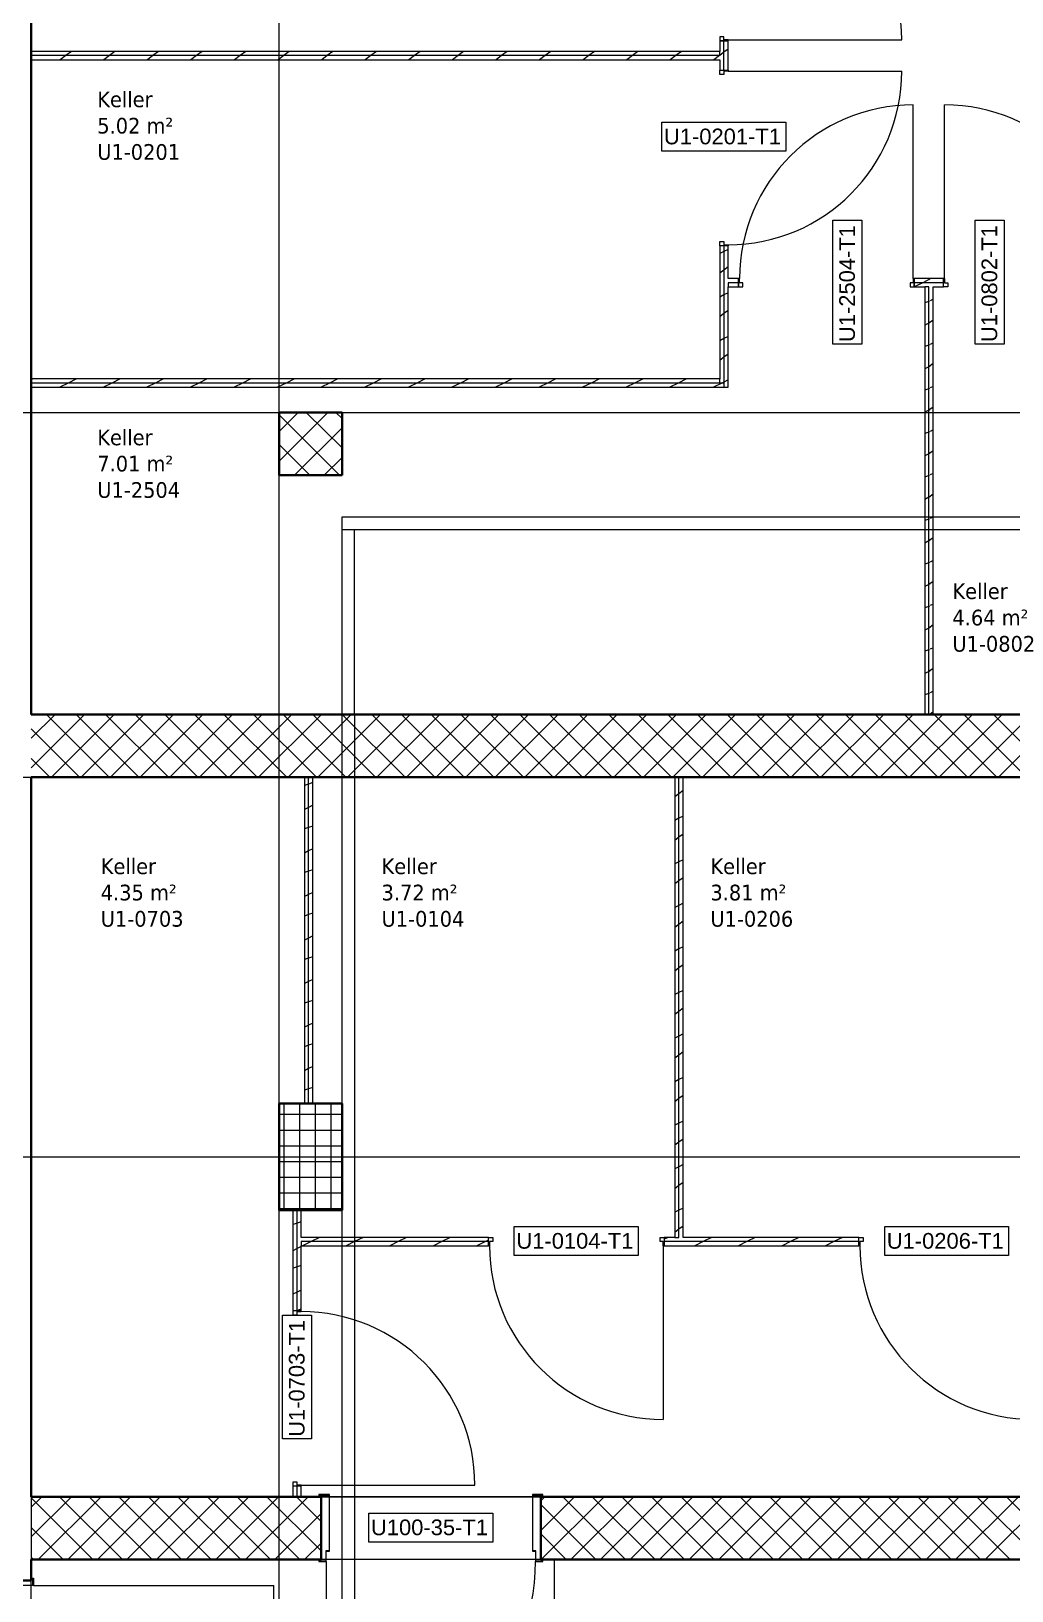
# Model space of a CAD drawing. Extents: x -882 to 937, y -179 to 966.
# Drawn here: x 117.1 to 210.8, y 621.8 to 771 of the extents above; entities that cross this region are included whole.
import ezdxf
from ezdxf.lldxf.tags import DXFTag

# ---------------------------------------------------------------- set-up
doc = ezdxf.new("R2010")
doc.units = 0
doc.layers.get('0').update_dxf_attribs({"lineweight": 13})
for name, color, linetype, lineweight in [('A-AREA-____-IDEN', 7, 'Continuous', 5), ('A-DOOR-____-IDEN', 7, 'Continuous', 5), ('A-DOOR-____-OTLN', 7, 'Continuous', 9), ('A-DOOR-FRAM-MCUT', 7, 'Continuous', 9), ('A-DOOR-OPNG-OTLN', 7, 'Continuous', 9), ('A-FLOR-____-OTLN', 7, 'Continuous', 9), ('A-FLOR-____-OVHD', 7, 'Strichpunkt - Fein', 9), ('A-WALL-____-MCUT', 7, 'Continuous', 35), ('A-WALL-____-PATT', 7, 'Continuous', 35), ('A-WALL-FNSH-MCUT', 7, 'Continuous', 35), ('S-COLS-____-MCUT', 7, 'Continuous', 35), ('S-COLS-____-OTLN', 7, 'Continuous', 9), ('S-GRID-____-OTLN', 7, 'Continuous', 5)]:
    doc.layers.add(name, color=color, linetype=linetype, lineweight=lineweight)
doc.styles.get("Standard").update_dxf_attribs({"font": 'arial.ttf'})
tags = doc.linetypes.add('_Rasterlinie_', pattern=[0.375, 0.2, -0.05, 0.075, -0.05]).pattern_tags.tags
tags[10:11] = [DXFTag(74, 4), DXFTag(75, 0), DXFTag(340, '0'), DXFTag(46, 1.0), DXFTag(50, 0.0), DXFTag(44, 0.0), DXFTag(45, 0.0)]
tags[8:9] = [DXFTag(74, 4), DXFTag(75, 0), DXFTag(340, '0'), DXFTag(46, 1.0), DXFTag(50, 0.0), DXFTag(44, 0.0), DXFTag(45, 0.0)]
tags[6:7] = [DXFTag(74, 4), DXFTag(75, 0), DXFTag(340, '0'), DXFTag(46, 1.0), DXFTag(50, 0.0), DXFTag(44, 0.0), DXFTag(45, 0.0)]
tags[4:5] = [DXFTag(74, 4), DXFTag(75, 0), DXFTag(340, '0'), DXFTag(46, 1.0), DXFTag(50, 0.0), DXFTag(44, 0.0), DXFTag(45, 0.0)]
tags = doc.linetypes.add('Grundrissdarstellung Sturz', pattern=[0.25, 0.15, -0.05, 0, -0.05]).pattern_tags.tags
tags[10:11] = [DXFTag(74, 4), DXFTag(75, 0), DXFTag(340, '0'), DXFTag(46, 1.0), DXFTag(50, 0.0), DXFTag(44, 0.0), DXFTag(45, 0.0)]
tags[8:9] = [DXFTag(74, 4), DXFTag(75, 0), DXFTag(340, '0'), DXFTag(46, 1.0), DXFTag(50, 0.0), DXFTag(44, 0.0), DXFTag(45, 0.0)]
tags[6:7] = [DXFTag(74, 4), DXFTag(75, 0), DXFTag(340, '0'), DXFTag(46, 1.0), DXFTag(50, 0.0), DXFTag(44, 0.0), DXFTag(45, 0.0)]
tags[4:5] = [DXFTag(74, 4), DXFTag(75, 0), DXFTag(340, '0'), DXFTag(46, 1.0), DXFTag(50, 0.0), DXFTag(44, 0.0), DXFTag(45, 0.0)]
tags = doc.linetypes.add('Strichpunkt - Fein', pattern=[0.2, 0.1, -0.05, 0, -0.05]).pattern_tags.tags
tags[10:11] = [DXFTag(74, 4), DXFTag(75, 0), DXFTag(340, '0'), DXFTag(46, 1.0), DXFTag(50, 0.0), DXFTag(44, 0.0), DXFTag(45, 0.0)]
tags[8:9] = [DXFTag(74, 4), DXFTag(75, 0), DXFTag(340, '0'), DXFTag(46, 1.0), DXFTag(50, 0.0), DXFTag(44, 0.0), DXFTag(45, 0.0)]
tags[6:7] = [DXFTag(74, 4), DXFTag(75, 0), DXFTag(340, '0'), DXFTag(46, 1.0), DXFTag(50, 0.0), DXFTag(44, 0.0), DXFTag(45, 0.0)]
tags[4:5] = [DXFTag(74, 4), DXFTag(75, 0), DXFTag(340, '0'), DXFTag(46, 1.0), DXFTag(50, 0.0), DXFTag(44, 0.0), DXFTag(45, 0.0)]

# ---------------------------------------------------------------- blocks, each defined once
blk = doc.blocks.new('Referenz-A0UJ2GK4XE', base_point=(-896.79, -159.76))
at = {"layer": 'A-DOOR-____-IDEN', "color": 0, "linetype": 'Continuous', "ltscale": 0.13}
for p, q in [((177.35, 762.26), (189.19, 762.26)), ((177.35, 759.48), (177.35, 762.26)), ((189.19, 762.26), (189.19, 759.48)), ((189.19, 759.48), (177.35, 759.48)), ((193.68, 741.03), (193.68, 752.87)), ((193.68, 752.87), (196.46, 752.87)), ((196.46, 752.87), (196.46, 741.03)), ((207.28, 741.03), (207.28, 752.87)), ((207.28, 752.87), (210.06, 752.87)), ((210.06, 752.87), (210.06, 741.03)), ((196.46, 741.03), (193.68, 741.03)), ((210.06, 741.03), (207.28, 741.03)), ((163.25, 656.64), (175.09, 656.64)), ((163.25, 653.86), (163.25, 656.64)), ((175.09, 656.64), (175.09, 653.86)), ((198.65, 656.64), (210.49, 656.64)), ((198.65, 653.86), (198.65, 656.64)), ((210.49, 656.64), (210.49, 653.86)), ((175.09, 653.86), (163.25, 653.86)), ((210.49, 653.86), (198.65, 653.86)), ((141.08, 636.33), (141.08, 648.17)), ((141.08, 648.17), (143.86, 648.17)), ((143.86, 648.17), (143.86, 636.33)), ((143.86, 636.33), (141.08, 636.33)), ((149.35, 629.24), (161.19, 629.24)), ((149.35, 626.46), (149.35, 629.24)), ((161.19, 629.24), (161.19, 626.46)), ((161.19, 626.46), (149.35, 626.46))]:
    blk.add_line(p, q, dxfattribs=at)
at = {"layer": 'A-DOOR-____-OTLN', "color": 0, "linetype": 'Grundrissdarstellung Sturz', "ltscale": 0.13}
for p, q in [((165.78, 630.8), (144.78, 630.8)), ((165.78, 624.8), (144.78, 624.8)), ((117.08, 598.8), (117.08, 622.8))]:
    blk.add_line(p, q, dxfattribs=at)
at = {"layer": 'A-DOOR-FRAM-MCUT', "color": 0, "linetype": 'Continuous', "ltscale": 0.13}
for p, q in [((183.28, 770.43), (182.88, 770.43)), ((182.88, 770.43), (182.88, 770.03)), ((182.88, 770.03), (183.68, 770.03)), ((183.28, 770.13), (183.28, 770.43)), ((183.68, 770.13), (183.28, 770.13)), ((183.68, 770.03), (183.68, 770.13)), ((182.88, 767.23), (183.68, 767.23)), ((182.88, 766.83), (182.88, 767.23)), ((183.28, 766.83), (182.88, 766.83)), ((183.28, 767.13), (183.28, 766.83)), ((183.68, 767.13), (183.28, 767.13)), ((183.68, 767.23), (183.68, 767.13)), ((182.88, 750.83), (183.28, 750.83)), ((182.88, 750.43), (182.88, 750.83)), ((183.68, 750.43), (182.88, 750.43)), ((183.28, 750.83), (183.28, 750.53)), ((183.28, 750.53), (183.68, 750.53)), ((183.68, 750.53), (183.68, 750.43)), ((184.78, 747.3), (184.68, 747.3)), ((184.68, 747.3), (184.68, 746.5)), ((184.78, 746.9), (184.78, 747.3)), ((201.48, 747.3), (201.38, 747.3)), ((201.38, 747.3), (201.38, 746.9)), ((201.48, 746.5), (201.48, 747.3)), ((204.28, 746.5), (204.28, 747.3)), ((204.28, 747.3), (204.38, 747.3)), ((204.38, 747.3), (204.38, 746.9)), ((184.68, 746.5), (185.08, 746.5)), ((185.08, 746.9), (184.78, 746.9)), ((185.08, 746.5), (185.08, 746.9)), ((201.38, 746.9), (201.08, 746.9)), ((201.08, 746.9), (201.08, 746.5)), ((201.08, 746.5), (201.48, 746.5)), ((204.68, 746.5), (204.28, 746.5)), ((204.38, 746.9), (204.68, 746.9)), ((204.68, 746.9), (204.68, 746.5)), ((160.78, 655.6), (161.18, 655.6)), ((160.88, 654.8), (160.78, 654.8)), ((160.88, 655.2), (160.88, 654.8)), ((161.18, 655.2), (160.88, 655.2)), ((161.18, 655.6), (161.18, 655.2)), ((177.18, 655.6), (177.58, 655.6)), ((177.18, 655.2), (177.18, 655.6)), ((177.48, 655.2), (177.18, 655.2)), ((177.48, 654.8), (177.48, 655.2)), ((177.58, 654.8), (177.48, 654.8)), ((196.18, 655.6), (196.58, 655.6)), ((196.28, 654.8), (196.18, 654.8)), ((196.28, 655.2), (196.28, 654.8)), ((196.58, 655.2), (196.28, 655.2)), ((196.58, 655.6), (196.58, 655.2)), ((142.08, 648.6), (142.08, 648.2)), ((142.08, 648.2), (142.48, 648.2)), ((142.48, 648.2), (142.48, 648.5)), ((142.48, 648.5), (142.88, 648.5)), ((142.88, 648.5), (142.88, 648.6)), ((142.48, 632.2), (142.08, 632.2)), ((142.08, 632.2), (142.08, 631.8)), ((142.48, 631.9), (142.48, 632.2)), ((142.88, 631.9), (142.48, 631.9)), ((142.88, 631.8), (142.88, 631.9)), ((145.58, 631), (144.58, 631)), ((144.58, 631), (144.58, 630.8)), ((144.62, 630.8), (144.62, 630.96)), ((144.62, 630.96), (145.54, 630.96)), ((145.54, 630.96), (145.54, 625.64)), ((145.58, 625.6), (145.58, 631)), ((165.98, 631), (164.98, 631)), ((164.98, 631), (164.98, 625.6)), ((165.02, 625.64), (165.02, 630.96)), ((165.02, 630.96), (165.94, 630.96)), ((165.94, 630.96), (165.94, 630.8)), ((165.98, 630.8), (165.98, 631)), ((145.54, 625.64), (145.24, 625.64)), ((145.24, 625.64), (145.24, 624.64)), ((145.28, 624.6), (145.28, 625.6)), ((145.28, 625.6), (145.58, 625.6)), ((164.98, 625.6), (165.28, 625.6)), ((165.32, 625.64), (165.02, 625.64)), ((165.28, 625.6), (165.28, 624.6)), ((165.32, 624.64), (165.32, 625.64)), ((144.58, 624.8), (144.58, 624.6)), ((144.58, 624.6), (145.28, 624.6)), ((144.62, 624.64), (144.62, 624.8)), ((145.24, 624.64), (144.62, 624.64)), ((165.28, 624.6), (165.98, 624.6)), ((165.94, 624.64), (165.32, 624.64)), ((165.94, 624.8), (165.94, 624.64)), ((165.98, 624.6), (165.98, 624.8)), ((116.24, 622.34), (117.24, 622.34)), ((117.28, 622.3), (116.28, 622.3)), ((117.08, 623), (117.28, 623)), ((117.24, 622.96), (117.08, 622.96)), ((117.24, 622.34), (117.24, 622.96)), ((117.28, 623), (117.28, 622.3))]:
    blk.add_line(p, q, dxfattribs=at)
at = {"layer": 'A-DOOR-OPNG-OTLN', "color": 0, "linetype": 'Continuous', "ltscale": 0.13}
for p, q in [((183.68, 770.13), (200.28, 770.13)), ((183.68, 767.13), (200.28, 767.13)), ((201.38, 747.3), (201.38, 763.9)), ((204.38, 747.3), (204.38, 763.9)), ((177.48, 654.8), (177.48, 638.2)), ((142.88, 631.9), (159.48, 631.9)), ((145.28, 624.6), (145.28, 604.6)), ((117.28, 622.3), (140.28, 622.3))]:
    blk.add_line(p, q, dxfattribs=at)
for centre, major_axis in [((183.68, 770.13), (16.6, 0)), ((183.68, 767.13), (0, -16.6)), ((201.38, 747.3), (0, 16.6)), ((204.38, 747.3), (16.6, 0)), ((177.48, 654.8), (-16.6, 0)), ((212.88, 654.8), (-16.6, 0)), ((142.88, 631.9), (16.6, 0)), ((145.28, 624.6), (0, -20)), ((117.28, 622.3), (0, -23))]:
    blk.add_ellipse(centre, major_axis=major_axis, ratio=1, start_param=0, end_param=1.570796, dxfattribs=at)
at = {"layer": 'A-FLOR-____-OTLN', "color": 0, "linetype": 'Continuous', "ltscale": 0.13}
for p, q in [((144.78, 630.8), (145.54, 630.8)), ((145.57, 630.8), (164.98, 630.8)), ((165.02, 630.8), (165.78, 630.8)), ((145.24, 624.8), (144.78, 624.8)), ((165.28, 624.8), (145.28, 624.8)), ((165.78, 624.8), (165.32, 624.8)), ((167.08, 596.8), (167.08, 624.8))]:
    blk.add_line(p, q, dxfattribs=at)
at = {"layer": 'A-FLOR-____-OVHD', "color": 0, "linetype": 'Strichpunkt - Fein', "ltscale": 0.13}
for p, q in [((146.78, 389.05), (146.78, 724.5)), ((146.78, 724.5), (394.87, 724.5)), ((146.78, 630.8), (146.78, 724.5)), ((146.78, 723.3), (250.38, 723.3)), ((147.98, 705.6), (147.98, 723.3)), ((147.98, 705.6), (147.98, 225.5)), ((146.78, 596.8), (146.78, 624.8))]:
    blk.add_line(p, q, dxfattribs=at)
at = {"layer": 'A-WALL-____-MCUT', "color": 0, "linetype": 'Continuous', "ltscale": 0.35}
for p, q in [((117.08, 705.6), (117.08, 830.88)), ((250.38, 705.6), (117.08, 705.6)), ((117.08, 699.6), (249.38, 699.6)), ((117.08, 630.8), (117.08, 699.6)), ((144.78, 630.8), (117.08, 630.8)), ((144.78, 624.8), (144.78, 630.8)), ((249.38, 630.8), (165.78, 630.8)), ((165.78, 630.8), (165.78, 624.8)), ((117.08, 624.8), (144.78, 624.8)), ((117.08, 622.8), (117.08, 624.8)), ((165.78, 624.8), (394.87, 624.8)), ((111.08, 622.8), (117.08, 622.8))]:
    blk.add_line(p, q, dxfattribs=at)
at = {"layer": 'A-WALL-____-MCUT', "color": 0, "linetype": 'Continuous', "lineweight": 9, "ltscale": 0.13}
for p, q in [((183.28, 767.23), (183.28, 770.03)), ((182.88, 768.63), (117.08, 768.63)), ((182.88, 768.63), (182.88, 769.03)), ((183.28, 750.43), (183.28, 736.9)), ((184.68, 746.9), (183.68, 746.9)), ((183.68, 746.9), (183.68, 746.5)), ((204.28, 746.9), (201.48, 746.9)), ((202.88, 746.5), (202.48, 746.5)), ((202.88, 705.6), (202.88, 746.5)), ((183.28, 737.3), (117.08, 737.3)), ((182.88, 737.3), (182.88, 737.7)), ((111.08, 699.6), (117.08, 699.6)), ((143.58, 668.4), (143.58, 699.6)), ((178.98, 655.6), (178.98, 699.6)), ((142.48, 648.6), (142.48, 658.2)), ((160.78, 655.2), (142.88, 655.2)), ((142.88, 655.2), (142.88, 654.8)), ((196.18, 655.2), (177.58, 655.2)), ((178.58, 655.6), (178.98, 655.6)), ((142.48, 630.8), (142.48, 631.8)), ((117.08, 630.8), (117.08, 624.8))]:
    blk.add_line(p, q, dxfattribs=at)
at = {"layer": 'A-WALL-____-PATT', "color": 0, "linetype": 'Continuous', "lineweight": 9, "ltscale": 0.13}
for p, q in [((120.38, 768.63), (119.85, 768.23)), ((120.92, 769.03), (120.38, 768.63)), ((124.55, 768.63), (124.01, 768.23)), ((125.08, 769.03), (124.55, 768.63)), ((128.71, 768.63), (128.18, 768.23)), ((129.25, 769.03), (128.71, 768.63)), ((132.88, 768.63), (132.34, 768.23)), ((133.41, 769.03), (132.88, 768.63)), ((137.04, 768.63), (136.51, 768.23)), ((137.58, 769.03), (137.04, 768.63)), ((141.21, 768.63), (140.67, 768.23)), ((141.74, 769.03), (141.21, 768.63)), ((145.37, 768.63), (144.84, 768.23)), ((145.91, 769.03), (145.37, 768.63)), ((149.54, 768.63), (149, 768.23)), ((150.07, 769.03), (149.54, 768.63)), ((153.7, 768.63), (153.17, 768.23)), ((154.24, 769.03), (153.7, 768.63)), ((157.87, 768.63), (157.33, 768.23)), ((158.4, 769.03), (157.87, 768.63)), ((162.03, 768.63), (161.5, 768.23)), ((162.57, 769.03), (162.03, 768.63)), ((166.2, 768.63), (165.66, 768.23)), ((166.73, 769.03), (166.2, 768.63)), ((170.36, 768.63), (169.83, 768.23)), ((170.9, 769.03), (170.36, 768.63)), ((174.53, 768.63), (173.99, 768.23)), ((175.06, 769.03), (174.53, 768.63)), ((178.69, 768.63), (178.16, 768.23)), ((179.23, 769.03), (178.69, 768.63)), ((182.86, 768.63), (182.32, 768.23)), ((182.88, 768.64), (182.86, 768.63)), ((183.28, 768.94), (182.88, 768.64)), ((183.68, 769.24), (183.28, 768.94)), ((183.28, 749.89), (182.88, 749.69)), ((183.68, 750.09), (183.28, 749.89)), ((183.28, 748.11), (182.88, 747.81)), ((183.68, 748.41), (183.28, 748.11)), ((203.02, 747.3), (202.86, 747.19)), ((183.68, 745.93), (183.28, 745.73)), ((202.28, 746.9), (201.48, 746.5)), ((203, 747.26), (202.28, 746.9)), ((183.28, 745.73), (182.88, 745.53)), ((202.88, 745.1), (202.48, 744.97)), ((202.93, 745.12), (202.88, 745.1)), ((203.28, 745.32), (203, 745.18)), ((183.28, 743.95), (182.88, 743.65)), ((183.68, 744.25), (183.28, 743.95)), ((202.88, 743.04), (202.48, 742.84)), ((202.88, 743.03), (202.86, 743.02)), ((203.28, 743.33), (202.88, 743.03)), ((203, 743.09), (202.88, 743.04)), ((183.28, 741.56), (182.88, 741.36)), ((183.68, 741.76), (183.28, 741.56)), ((183.68, 740.08), (183.28, 739.78)), ((202.88, 740.94), (202.48, 740.81)), ((202.93, 740.96), (202.88, 740.94)), ((203.28, 741.15), (202.99, 741.01)), ((183.28, 739.78), (182.88, 739.48)), ((202.88, 738.87), (202.48, 738.67)), ((202.88, 738.87), (202.86, 738.86)), ((203.28, 739.17), (202.88, 738.87)), ((202.99, 738.93), (202.88, 738.87)), ((117.24, 737.7), (117.08, 737.62)), ((120.6, 737.3), (119.8, 736.9)), ((121.4, 737.7), (120.6, 737.3)), ((124.77, 737.3), (123.97, 736.9)), ((125.57, 737.7), (124.77, 737.3)), ((128.93, 737.3), (128.13, 736.9)), ((129.73, 737.7), (128.93, 737.3)), ((133.1, 737.3), (132.3, 736.9)), ((133.9, 737.7), (133.1, 737.3)), ((137.26, 737.3), (136.46, 736.9)), ((138.06, 737.7), (137.26, 737.3)), ((141.43, 737.3), (140.63, 736.9)), ((142.23, 737.7), (141.43, 737.3)), ((145.59, 737.3), (144.79, 736.9)), ((146.39, 737.7), (145.59, 737.3)), ((149.76, 737.3), (148.96, 736.9)), ((150.56, 737.7), (149.76, 737.3)), ((153.92, 737.3), (153.12, 736.9)), ((154.72, 737.7), (153.92, 737.3)), ((158.09, 737.3), (157.29, 736.9)), ((158.89, 737.7), (158.09, 737.3)), ((162.25, 737.3), (161.45, 736.9)), ((163.05, 737.7), (162.25, 737.3)), ((166.42, 737.3), (165.62, 736.9)), ((167.22, 737.7), (166.42, 737.3)), ((170.58, 737.3), (169.78, 736.9)), ((171.38, 737.7), (170.58, 737.3)), ((174.75, 737.3), (173.95, 736.9)), ((175.55, 737.7), (174.75, 737.3)), ((178.91, 737.3), (178.11, 736.9)), ((179.71, 737.7), (178.91, 737.3)), ((183.08, 737.3), (182.28, 736.9)), ((183.28, 737.4), (183.08, 737.3)), ((183.68, 737.6), (183.28, 737.4)), ((203.28, 736.99), (202.99, 736.85)), ((202.88, 736.77), (202.48, 736.64)), ((202.93, 736.79), (202.88, 736.77)), ((202.88, 734.71), (202.48, 734.51)), ((202.88, 734.7), (202.86, 734.69)), ((203.28, 735), (202.88, 734.7)), ((202.99, 734.76), (202.88, 734.71)), ((202.88, 732.61), (202.48, 732.48)), ((202.93, 732.63), (202.88, 732.61)), ((203.28, 732.82), (202.99, 732.68)), ((202.88, 730.54), (202.48, 730.34)), ((202.88, 730.54), (202.86, 730.53)), ((203.28, 730.84), (202.88, 730.54)), ((202.99, 730.6), (202.88, 730.54)), ((202.88, 728.45), (202.48, 728.31)), ((202.93, 728.46), (202.88, 728.45)), ((203.28, 728.66), (202.99, 728.52)), ((203.28, 726.67), (202.88, 726.37)), ((202.99, 726.43), (202.88, 726.38)), ((202.88, 726.38), (202.48, 726.18)), ((202.88, 726.37), (202.86, 726.36)), ((202.88, 724.28), (202.48, 724.15)), ((202.93, 724.3), (202.88, 724.28)), ((203.28, 724.49), (202.99, 724.35)), ((202.88, 722.21), (202.48, 722.01)), ((202.88, 722.21), (202.86, 722.2)), ((203.28, 722.51), (202.88, 722.21)), ((202.99, 722.27), (202.88, 722.21)), ((202.88, 720.12), (202.48, 719.98)), ((202.93, 720.13), (202.88, 720.12)), ((203.28, 720.33), (202.99, 720.19)), ((202.88, 718.05), (202.48, 717.85)), ((202.88, 718.04), (202.86, 718.03)), ((203.28, 718.34), (202.88, 718.04)), ((202.99, 718.1), (202.88, 718.05)), ((202.93, 715.97), (202.88, 715.95)), ((203.28, 716.16), (202.99, 716.02)), ((202.88, 715.95), (202.48, 715.82)), ((202.88, 713.88), (202.48, 713.68)), ((202.88, 713.88), (202.87, 713.87)), ((203.28, 714.18), (202.88, 713.88)), ((202.99, 713.94), (202.88, 713.88)), ((202.88, 711.79), (202.48, 711.65)), ((202.93, 711.8), (202.88, 711.79)), ((203.28, 712), (202.99, 711.86)), ((203.28, 710.01), (202.88, 709.71)), ((202.88, 709.72), (202.48, 709.52)), ((202.88, 709.71), (202.87, 709.7)), ((202.99, 709.77), (202.88, 709.72)), ((202.88, 707.62), (202.48, 707.49)), ((202.93, 707.64), (202.88, 707.62)), ((203.28, 707.83), (202.99, 707.69)), ((117.08, 703.33), (119.35, 705.6)), ((117.08, 700.5), (122.18, 705.6)), ((124.53, 699.6), (118.53, 705.6)), ((119.01, 699.6), (125.01, 705.6)), ((127.36, 699.6), (121.36, 705.6)), ((121.84, 699.6), (127.84, 705.6)), ((130.19, 699.6), (124.19, 705.6)), ((124.66, 699.6), (130.66, 705.6)), ((133.01, 699.6), (127.01, 705.6)), ((127.49, 699.6), (133.49, 705.6)), ((135.84, 699.6), (129.84, 705.6)), ((130.32, 699.6), (136.32, 705.6)), ((138.67, 699.6), (132.67, 705.6)), ((133.15, 699.6), (139.15, 705.6)), ((141.5, 699.6), (135.5, 705.6)), ((135.98, 699.6), (141.98, 705.6)), ((144.33, 699.6), (138.33, 705.6)), ((138.81, 699.6), (144.81, 705.6)), ((147.16, 699.6), (141.16, 705.6)), ((141.64, 699.6), (147.64, 705.6)), ((149.99, 699.6), (143.99, 705.6)), ((144.46, 699.6), (150.46, 705.6)), ((152.81, 699.6), (146.81, 705.6)), ((147.29, 699.6), (153.29, 705.6)), ((155.64, 699.6), (149.64, 705.6)), ((150.12, 699.6), (156.12, 705.6)), ((158.47, 699.6), (152.47, 705.6)), ((152.95, 699.6), (158.95, 705.6)), ((161.3, 699.6), (155.3, 705.6)), ((155.78, 699.6), (161.78, 705.6)), ((164.13, 699.6), (158.13, 705.6)), ((158.61, 699.6), (164.61, 705.6)), ((166.96, 699.6), (160.96, 705.6)), ((161.43, 699.6), (167.43, 705.6)), ((169.78, 699.6), (163.78, 705.6)), ((164.26, 699.6), (170.26, 705.6)), ((172.61, 699.6), (166.61, 705.6)), ((167.09, 699.6), (173.09, 705.6)), ((175.44, 699.6), (169.44, 705.6)), ((169.92, 699.6), (175.92, 705.6)), ((178.27, 699.6), (172.27, 705.6)), ((172.75, 699.6), (178.75, 705.6)), ((181.1, 699.6), (175.1, 705.6)), ((175.58, 699.6), (181.58, 705.6)), ((183.93, 699.6), (177.93, 705.6)), ((178.4, 699.6), (184.4, 705.6)), ((186.75, 699.6), (180.75, 705.6)), ((181.23, 699.6), (187.23, 705.6)), ((189.58, 699.6), (183.58, 705.6)), ((184.06, 699.6), (190.06, 705.6)), ((192.41, 699.6), (186.41, 705.6)), ((186.89, 699.6), (192.89, 705.6)), ((195.24, 699.6), (189.24, 705.6)), ((189.72, 699.6), (195.72, 705.6)), ((198.07, 699.6), (192.07, 705.6)), ((192.55, 699.6), (198.55, 705.6)), ((200.9, 699.6), (194.9, 705.6)), ((195.38, 699.6), (201.38, 705.6)), ((203.73, 699.6), (197.73, 705.6)), ((198.2, 699.6), (204.2, 705.6)), ((206.55, 699.6), (200.55, 705.6)), ((201.03, 699.6), (207.03, 705.6)), ((203.28, 705.85), (202.95, 705.6)), ((202.99, 705.61), (202.98, 705.6)), ((209.38, 699.6), (203.38, 705.6)), ((203.86, 699.6), (209.86, 705.6)), ((212.21, 699.6), (206.21, 705.6)), ((206.69, 699.6), (212.69, 705.6)), ((215.04, 699.6), (209.04, 705.6)), ((209.52, 699.6), (215.52, 705.6)), ((121.7, 699.6), (117.08, 704.23)), ((118.87, 699.6), (117.08, 701.4)), ((143.58, 698.96), (143.18, 698.83)), ((143.98, 699.09), (143.58, 698.96)), ((179.38, 698.33), (178.98, 698.03)), ((143.58, 696.73), (143.18, 696.53)), ((143.98, 696.93), (143.58, 696.73)), ((178.98, 698.03), (178.58, 697.73)), ((178.98, 695.68), (178.58, 695.48)), ((179.38, 695.88), (178.98, 695.68)), ((143.58, 694.8), (143.18, 694.66)), ((143.98, 694.93), (143.58, 694.8)), ((178.98, 693.87), (178.58, 693.57)), ((179.38, 694.17), (178.98, 693.87)), ((143.58, 692.56), (143.18, 692.36)), ((143.98, 692.76), (143.58, 692.56)), ((143.58, 690.63), (143.18, 690.5)), ((143.98, 690.76), (143.58, 690.63)), ((178.98, 691.52), (178.58, 691.32)), ((179.38, 691.72), (178.98, 691.52)), ((178.98, 689.7), (178.58, 689.4)), ((179.38, 690), (178.98, 689.7)), ((143.58, 688.4), (143.18, 688.2)), ((143.98, 688.6), (143.58, 688.4)), ((143.58, 686.47), (143.18, 686.33)), ((143.98, 686.6), (143.58, 686.47)), ((178.98, 687.35), (178.58, 687.15)), ((179.38, 687.55), (178.98, 687.35)), ((178.98, 685.54), (178.58, 685.24)), ((179.38, 685.84), (178.98, 685.54)), ((143.58, 684.23), (143.18, 684.03)), ((143.98, 684.43), (143.58, 684.23)), ((178.98, 683.19), (178.58, 682.99)), ((179.38, 683.39), (178.98, 683.19)), ((143.58, 682.3), (143.18, 682.17)), ((143.98, 682.44), (143.58, 682.3)), ((179.38, 681.67), (178.98, 681.37)), ((143.98, 680.27), (143.58, 680.07)), ((178.98, 681.37), (178.58, 681.07)), ((143.58, 680.07), (143.18, 679.87)), ((178.98, 679.02), (178.58, 678.82)), ((179.38, 679.22), (178.98, 679.02)), ((143.58, 678.14), (143.18, 678)), ((143.98, 678.27), (143.58, 678.14)), ((178.98, 677.21), (178.58, 676.91)), ((179.38, 677.51), (178.98, 677.21)), ((143.58, 675.9), (143.18, 675.7)), ((143.98, 676.1), (143.58, 675.9)), ((178.98, 674.86), (178.58, 674.66)), ((179.38, 675.06), (178.98, 674.86)), ((143.58, 673.97), (143.18, 673.84)), ((143.98, 674.11), (143.58, 673.97)), ((178.98, 673.04), (178.58, 672.74)), ((179.38, 673.34), (178.98, 673.04)), ((143.58, 671.74), (143.18, 671.54)), ((143.98, 671.94), (143.58, 671.74)), ((143.58, 669.81), (143.18, 669.67)), ((143.98, 669.94), (143.58, 669.81)), ((178.98, 670.69), (178.58, 670.49)), ((179.38, 670.89), (178.98, 670.69)), ((178.98, 668.88), (178.58, 668.58)), ((179.38, 669.18), (178.98, 668.88)), ((178.98, 666.53), (178.58, 666.33)), ((179.38, 666.73), (178.98, 666.53)), ((178.98, 664.71), (178.58, 664.41)), ((179.38, 665.01), (178.98, 664.71)), ((178.98, 662.36), (178.58, 662.16)), ((179.38, 662.56), (178.98, 662.36)), ((179.38, 660.85), (178.98, 660.55)), ((178.98, 660.55), (178.58, 660.25)), ((178.98, 658.2), (178.58, 658)), ((179.38, 658.4), (178.98, 658.2)), ((142.48, 656.95), (142.12, 656.83)), ((142.88, 657.08), (142.48, 656.95)), ((178.98, 656.38), (178.58, 656.08)), ((179.38, 656.68), (178.98, 656.38)), ((143.82, 655.2), (143.02, 654.8)), ((144.62, 655.6), (143.82, 655.2)), ((144.61, 655.6), (144.56, 655.56)), ((147.99, 655.2), (147.19, 654.8)), ((148.79, 655.6), (147.99, 655.2)), ((148.78, 655.6), (148.72, 655.56)), ((152.15, 655.2), (151.35, 654.8)), ((152.95, 655.6), (152.15, 655.2)), ((152.94, 655.6), (152.89, 655.56)), ((156.32, 655.2), (155.52, 654.8)), ((157.12, 655.6), (156.32, 655.2)), ((157.11, 655.6), (157.05, 655.56)), ((160.48, 655.2), (159.68, 654.8)), ((160.78, 655.35), (160.48, 655.2)), ((177.94, 655.6), (177.58, 655.42)), ((177.93, 655.6), (177.88, 655.56)), ((181.31, 655.2), (180.51, 654.8)), ((182.11, 655.6), (181.31, 655.2)), ((182.1, 655.6), (182.05, 655.56)), ((185.47, 655.2), (184.67, 654.8)), ((186.27, 655.6), (185.47, 655.2)), ((186.26, 655.6), (186.21, 655.56)), ((189.64, 655.2), (188.84, 654.8)), ((190.44, 655.6), (189.64, 655.2)), ((190.43, 655.6), (190.38, 655.56)), ((193.8, 655.2), (193, 654.8)), ((194.6, 655.6), (193.8, 655.2)), ((194.59, 655.6), (194.54, 655.56)), ((142.48, 654.53), (142.08, 654.33)), ((142.88, 654.73), (142.48, 654.53)), ((142.48, 652.78), (142.12, 652.66)), ((142.88, 652.92), (142.48, 652.78)), ((142.48, 650.36), (142.08, 650.16)), ((142.88, 650.56), (142.48, 650.36)), ((142.48, 648.62), (142.43, 648.6)), ((142.88, 648.75), (142.48, 648.62)), ((117.08, 629.79), (118.09, 630.8)), ((117.08, 626.96), (120.92, 630.8)), ((122.96, 624.8), (117.08, 630.69)), ((117.75, 624.8), (123.75, 630.8)), ((125.79, 624.8), (119.79, 630.8)), ((120.58, 624.8), (126.58, 630.8)), ((128.62, 624.8), (122.62, 630.8)), ((123.4, 624.8), (129.4, 630.8)), ((131.45, 624.8), (125.45, 630.8)), ((126.23, 624.8), (132.23, 630.8)), ((134.28, 624.8), (128.28, 630.8)), ((129.06, 624.8), (135.06, 630.8)), ((137.1, 624.8), (131.1, 630.8)), ((131.89, 624.8), (137.89, 630.8)), ((139.93, 624.8), (133.93, 630.8)), ((134.72, 624.8), (140.72, 630.8)), ((142.76, 624.8), (136.76, 630.8)), ((137.55, 624.8), (143.55, 630.8)), ((144.78, 625.61), (139.59, 630.8)), ((144.78, 628.44), (142.42, 630.8)), ((165.78, 630.4), (166.17, 630.8)), ((165.78, 627.57), (169, 630.8)), ((171.05, 624.8), (165.78, 630.07)), ((165.83, 624.8), (171.83, 630.8)), ((173.87, 624.8), (167.87, 630.8)), ((168.66, 624.8), (174.66, 630.8)), ((176.7, 624.8), (170.7, 630.8)), ((171.49, 624.8), (177.49, 630.8)), ((179.53, 624.8), (173.53, 630.8)), ((174.32, 624.8), (180.32, 630.8)), ((182.36, 624.8), (176.36, 630.8)), ((177.14, 624.8), (183.14, 630.8)), ((185.19, 624.8), (179.19, 630.8)), ((179.97, 624.8), (185.97, 630.8)), ((188.02, 624.8), (182.02, 630.8)), ((182.8, 624.8), (188.8, 630.8)), ((190.84, 624.8), (184.84, 630.8)), ((185.63, 624.8), (191.63, 630.8)), ((193.67, 624.8), (187.67, 630.8)), ((188.46, 624.8), (194.46, 630.8)), ((196.5, 624.8), (190.5, 630.8)), ((191.29, 624.8), (197.29, 630.8)), ((199.33, 624.8), (193.33, 630.8)), ((194.11, 624.8), (200.11, 630.8)), ((202.16, 624.8), (196.16, 630.8)), ((196.94, 624.8), (202.94, 630.8)), ((204.99, 624.8), (198.99, 630.8)), ((199.77, 624.8), (205.77, 630.8)), ((207.81, 624.8), (201.81, 630.8)), ((202.6, 624.8), (208.6, 630.8)), ((210.64, 624.8), (204.64, 630.8)), ((205.43, 624.8), (211.43, 630.8)), ((213.47, 624.8), (207.47, 630.8)), ((208.26, 624.8), (214.26, 630.8)), ((216.3, 624.8), (210.3, 630.8)), ((140.37, 624.8), (144.78, 629.2)), ((120.13, 624.8), (117.08, 627.86)), ((168.22, 624.8), (165.78, 627.24)), ((117.31, 624.8), (117.08, 625.03)), ((143.2, 624.8), (144.78, 626.37))]:
    blk.add_line(p, q, dxfattribs=at)
at = {"layer": 'A-WALL-FNSH-MCUT', "color": 0, "linetype": 'Continuous', "lineweight": 9, "ltscale": 0.13}
for p, q in [((182.88, 770.03), (182.88, 769.03)), ((183.68, 770.03), (182.88, 770.03)), ((183.68, 767.23), (183.68, 770.03)), ((182.88, 769.03), (117.08, 769.03)), ((117.08, 768.23), (182.88, 768.23)), ((182.88, 768.23), (182.88, 767.23)), ((182.88, 767.23), (183.68, 767.23)), ((182.88, 750.43), (182.88, 737.7)), ((183.68, 750.43), (182.88, 750.43)), ((183.68, 747.3), (183.68, 750.43)), ((184.68, 747.3), (183.68, 747.3)), ((184.68, 746.5), (184.68, 747.3)), ((204.28, 747.3), (201.48, 747.3)), ((201.48, 747.3), (201.48, 746.5)), ((204.28, 746.5), (204.28, 747.3)), ((183.68, 736.9), (183.68, 746.5)), ((183.68, 746.5), (184.68, 746.5)), ((201.48, 746.5), (202.48, 746.5)), ((202.48, 746.5), (202.48, 705.6)), ((203.28, 746.5), (204.28, 746.5)), ((203.28, 705.6), (203.28, 746.5)), ((182.88, 737.7), (117.08, 737.7)), ((117.08, 736.9), (183.68, 736.9)), ((143.18, 699.6), (143.18, 668.4)), ((143.98, 668.4), (143.98, 699.6)), ((178.58, 699.6), (178.58, 655.6)), ((179.38, 655.6), (179.38, 699.6)), ((143.18, 668.4), (143.98, 668.4)), ((142.08, 658.2), (142.08, 648.6)), ((142.88, 658.2), (142.08, 658.2)), ((142.88, 655.6), (142.88, 658.2)), ((160.78, 655.6), (142.88, 655.6)), ((142.88, 654.8), (160.78, 654.8)), ((142.88, 648.6), (142.88, 654.8)), ((160.78, 654.8), (160.78, 655.6)), ((178.58, 655.6), (177.58, 655.6)), ((177.58, 655.6), (177.58, 654.8)), ((177.58, 654.8), (196.18, 654.8)), ((196.18, 655.6), (179.38, 655.6)), ((196.18, 654.8), (196.18, 655.6)), ((142.08, 648.6), (142.88, 648.6)), ((142.08, 631.8), (142.08, 630.8)), ((142.88, 631.8), (142.08, 631.8)), ((142.88, 630.8), (142.88, 631.8))]:
    blk.add_line(p, q, dxfattribs=at)
at = {"layer": 'S-COLS-____-MCUT', "color": 0, "linetype": 'Continuous', "ltscale": 0.35}
for p, q in [((146.78, 734.5), (140.78, 734.5)), ((140.78, 734.5), (140.78, 728.5)), ((146.78, 728.5), (146.78, 734.5)), ((140.78, 728.5), (146.78, 728.5)), ((146.78, 668.4), (140.78, 668.4)), ((140.78, 668.4), (140.78, 658.2)), ((146.78, 658.2), (146.78, 668.4)), ((140.78, 658.2), (146.78, 658.2))]:
    blk.add_line(p, q, dxfattribs=at)
at = {"layer": 'S-COLS-____-OTLN', "color": 0, "linetype": 'Continuous', "ltscale": 0.13}
for p, q in [((140.78, 732.68), (142.59, 734.5)), ((140.78, 729.85), (145.42, 734.5)), ((146.54, 728.5), (140.78, 734.27)), ((146.78, 731.1), (143.37, 734.5)), ((146.78, 733.92), (146.2, 734.5)), ((142.25, 728.5), (146.78, 733.03)), ((143.71, 728.5), (140.78, 731.44)), ((145.08, 728.5), (146.78, 730.2)), ((140.88, 728.5), (140.78, 728.61)), ((141.24, 658.2), (141.24, 668.4)), ((142.74, 658.2), (142.74, 668.4)), ((144.24, 658.2), (144.24, 668.4)), ((145.74, 658.2), (145.74, 668.4)), ((140.78, 667.37), (146.78, 667.37)), ((140.78, 665.87), (146.78, 665.87)), ((140.78, 664.37), (146.78, 664.37)), ((140.78, 662.87), (146.78, 662.87)), ((140.78, 661.37), (146.78, 661.37)), ((140.78, 659.87), (146.78, 659.87)), ((140.78, 658.37), (146.78, 658.37))]:
    blk.add_line(p, q, dxfattribs=at)
at = {"layer": 'S-GRID-____-OTLN', "color": 0, "linetype": '_Rasterlinie_', "ltscale": 0.13}
for p, q in [((140.78, 186.3), (140.78, 949.68)), ((95.08, 734.5), (394.87, 734.5)), ((95.08, 663.3), (394.87, 663.3))]:
    blk.add_line(p, q, dxfattribs=at)
at = {"layer": 'A-AREA-____-IDEN', "color": 0, "linetype": 'Continuous', "ltscale": 0.13, "char_height": 1.5, "attachment_point": 1}
for s, insert in [('{\\W0.9;\\fVerdana;Keller}', (123.39, 765.19)), ('{\\W0.9;\\fVerdana;5.02 m²}', (123.39, 762.67)), ('{\\W0.9;\\fVerdana;U1-0201}', (123.39, 760.16)), ('{\\W0.9;\\fVerdana;Keller}', (123.39, 732.86)), ('{\\W0.9;\\fVerdana;7.01 m²}', (123.39, 730.35)), ('{\\W0.9;\\fVerdana;U1-2504}', (123.39, 727.83)), ('{\\W0.9;\\fVerdana;Keller}', (205.12, 718.15)), ('{\\W0.9;\\fVerdana;4.64 m²}', (205.12, 715.63)), ('{\\W0.9;\\fVerdana;U1-0802}', (205.12, 713.12)), ('{\\W0.9;\\fVerdana;Keller}', (123.72, 691.84)), ('{\\W0.9;\\fVerdana;Keller}', (150.56, 691.84)), ('{\\W0.9;\\fVerdana;Keller}', (181.99, 691.84)), ('{\\W0.9;\\fVerdana;4.35 m²}', (123.72, 689.33)), ('{\\W0.9;\\fVerdana;3.72 m²}', (150.56, 689.33)), ('{\\W0.9;\\fVerdana;3.81 m²}', (181.99, 689.33)), ('{\\W0.9;\\fVerdana;U1-0703}', (123.72, 686.82)), ('{\\W0.9;\\fVerdana;U1-0104}', (150.56, 686.82)), ('{\\W0.9;\\fVerdana;U1-0206}', (181.99, 686.82))]:
    blk.add_mtext(s, dxfattribs=dict(at, insert=insert))
at = {"layer": 'A-DOOR-____-IDEN', "color": 0, "linetype": 'Continuous', "ltscale": 0.13, "char_height": 1.5, "attachment_point": 1}
for s, insert in [('{\\fArial;U1-0201-T1}', (177.55, 761.64)), ('{\\fArial;U1-0104-T1}', (163.45, 656.02)), ('{\\fArial;U1-0206-T1}', (198.85, 656.02)), ('{\\fArial;U100-35-T1}', (149.55, 628.62))]:
    blk.add_mtext(s, dxfattribs=dict(at, insert=insert))
at = {"layer": 'A-DOOR-____-IDEN', "color": 0, "linetype": 'Continuous', "ltscale": 0.13, "char_height": 1.5, "attachment_point": 1, "rotation": 90}
for s, insert in [('{\\fArial;U1-2504-T1}', (194.3, 741.23)), ('{\\fArial;U1-0802-T1}', (207.9, 741.23)), ('{\\fArial;U1-0703-T1}', (141.7, 636.53))]:
    blk.add_mtext(s, dxfattribs=dict(at, insert=insert))

msp = doc.modelspace()

# ---------------------------------------------------------------- block references
at = {"color": 9, "lineweight": 25, "ltscale": 0.25, "true_color": 0xc0c0c0}
msp.add_blockref('Referenz-A0UJ2GK4XE', (-896.79, -159.76), dxfattribs=at)

doc.saveas('drawing.dxf')
